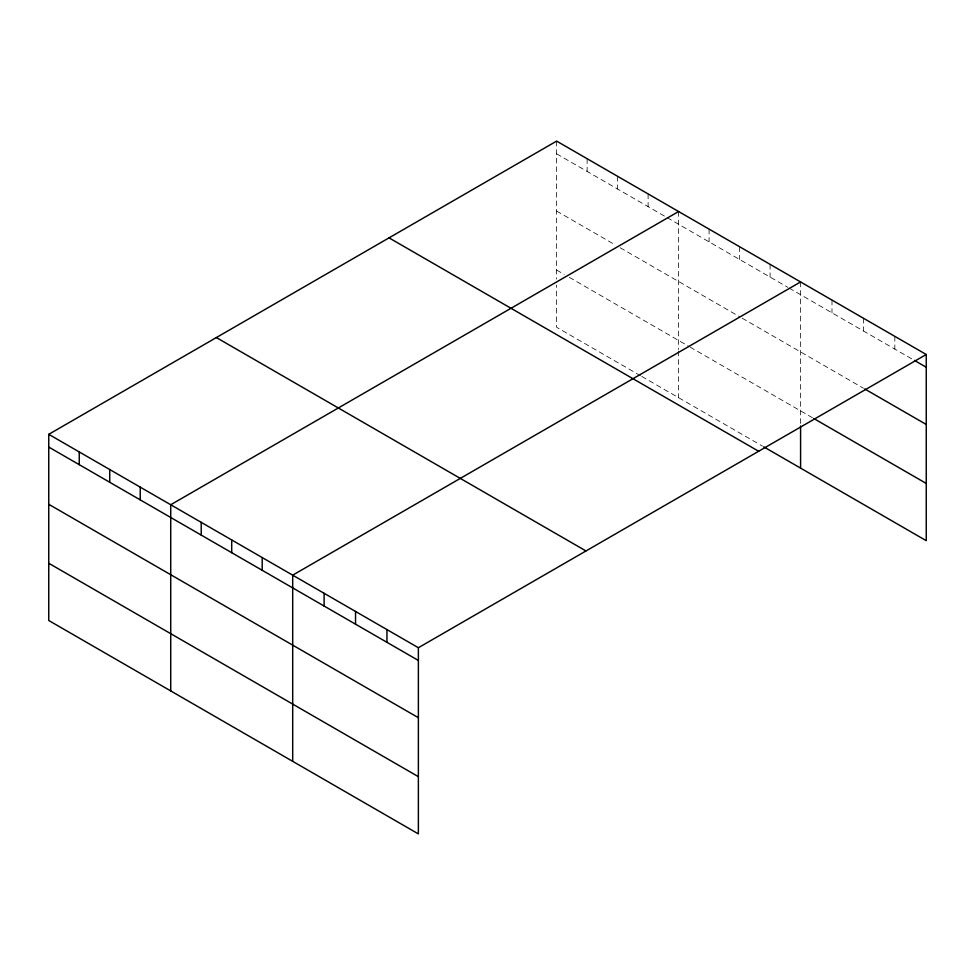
<?xml version="1.0" encoding="UTF-8"?>
<svg xmlns="http://www.w3.org/2000/svg" width="975" height="975" viewBox="0 0 975 975"><rect width="100%" height="100%" fill="white"/><g stroke="black" fill="none" stroke-linecap="round" stroke-linejoin="round"><path stroke-width="0.73" stroke-dasharray="4.88 3.66" d="M556.628 153.831L665.901 216.925M667.168 217.657L787.873 287.345M789.141 288.076L913.161 359.678M556.628 211.075L615.079 244.81M620.161 247.748L739.586 316.704M742.133 318.167L863.411 388.196M556.628 270.038L564.257 274.438M569.339 277.375L688.764 346.332M690.044 347.063L812.358 417.69M640.49 375.692L556.628 327.271L556.628 285.102M641.757 376.423L762.462 446.111M894.831 336.363L894.831 349.099M863.411 318.228L863.411 330.952M831.992 300.081L831.992 312.817M800.585 281.946L800.585 425.941M770.092 264.335L770.092 277.071M739.586 246.736L739.586 259.472M709.093 229.125L709.093 241.861M678.6 211.526L678.6 349.501M678.6 351.012L678.6 397.702M648.107 193.915L648.107 206.651M617.614 176.317L617.614 189.053M587.121 158.706L587.121 171.442M556.628 141.107L556.628 279.082"/><path stroke-width="1.46" d="M926.25 354.498L418.372 647.729L418.372 833.893L48.75 620.502L48.75 434.326L556.628 141.107L926.25 354.498L926.25 540.674L763.73 446.842M678.6 211.526L170.723 504.745L170.723 690.922M800.585 281.946L292.695 575.165L292.695 761.341M914.465 360.433L926.25 367.234M864.727 388.952L926.25 424.466M813.674 418.446L926.25 483.442M389.025 237.863L758.648 451.267M216.353 337.557L585.975 550.96M48.75 434.326L418.372 647.729M48.75 447.062L418.372 660.453M48.75 504.294L418.372 717.697M48.75 563.258L418.372 776.661M800.585 425.941L800.585 468.122M386.953 629.582L386.953 642.318M355.534 611.447L355.534 624.183M324.114 593.312L324.114 606.036M262.202 557.566L262.202 570.29M231.709 539.955L231.709 552.691M201.216 522.356L201.216 535.08M140.229 487.147L140.229 499.87M109.736 469.536L109.736 482.272M79.243 451.925L79.243 464.661"/></g></svg>
